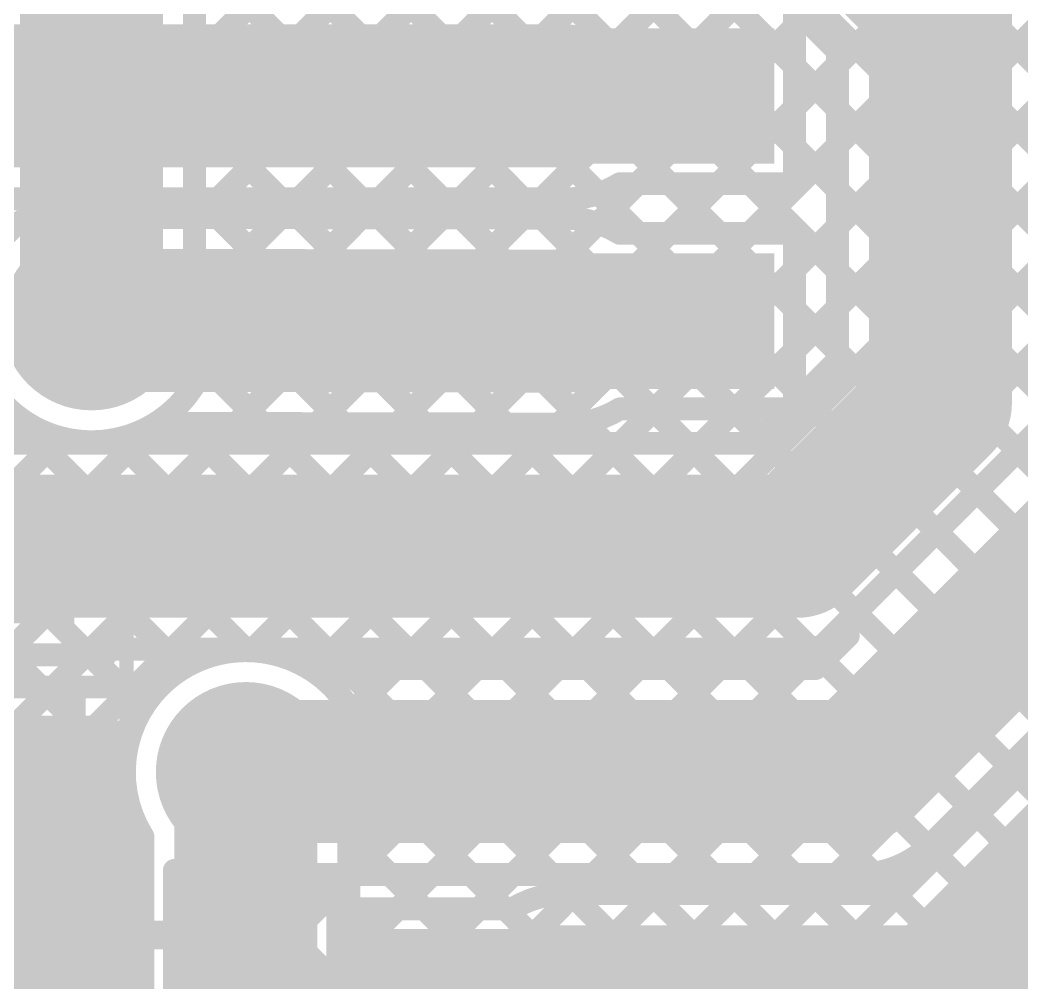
# Model space of a CAD drawing. Header units: millimetres. Extents: x 3.9 to 7.44, y 1.03 to 3.16.
# Drawn here: x 6.807 to 7.1575, y 1.5393 to 1.876 of the extents above; entities that cross this region are included whole.
import ezdxf

# ---------------------------------------------------------------- set-up
doc = ezdxf.new("R2010")
doc.units = ezdxf.units.MM
doc.header["$MEASUREMENT"] = 0
for name, color, linetype in [('BottomLayer', 5, 'Continuous'), ('MultiLayer', 9, 'Continuous'), ('TopLayer', 1, 'Continuous'), ('TopOverlay', 2, 'Continuous'), ('TopPaste', 8, 'Continuous'), ('TopSolder', 216, 'Continuous'), ('ViaHoleLayer', 16, 'Continuous')]:
    doc.layers.add(name, color=color, linetype=linetype)

# ---------------------------------------------------------------- blocks, each defined once
blk = doc.blocks.new('RES_0805_50')
at = {"layer": 'TopLayer'}
for points in [[(-0.06, -0.025), (-0.02, -0.025), (-0.06, 0.025), (-0.02, 0.025)], [(0.02, -0.025), (0.06, -0.025), (0.02, 0.025), (0.06, 0.025)]]:
    blk.add_solid(points, dxfattribs=at)
at = {"layer": 'TopOverlay', "const_width": 0.005}
for points in [[(0.064, 0.029), (-0.064, 0.029)], [(-0.064, 0.029), (-0.064, -0.029)], [(0.064, 0.029), (0.064, -0.029)], [(0.064, -0.029), (-0.064, -0.029)]]:
    blk.add_lwpolyline(points, dxfattribs=at)
at = {"layer": 'TopOverlay', "const_width": 0.0025}
for points in [[(-0.06525, 0.029, 1), (-0.06275, 0.029, 1)], [(-0.06525, 0.029, 1), (-0.06275, 0.029, 1)], [(0.06275, 0.029, 1), (0.06525, 0.029, 1)], [(0.06275, 0.029, 1), (0.06525, 0.029, 1)], [(-0.06525, -0.029, 1), (-0.06275, -0.029, 1)], [(-0.06525, -0.029, 1), (-0.06275, -0.029, 1)], [(0.06275, -0.029, 1), (0.06525, -0.029, 1)], [(0.06275, -0.029, 1), (0.06525, -0.029, 1)]]:
    blk.add_lwpolyline(points, format="xyb", close=True, dxfattribs=at)
at = {"layer": 'TopPaste'}
for points in [[(-0.06, -0.025), (-0.02, -0.025), (-0.06, 0.025), (-0.02, 0.025)], [(0.02, -0.025), (0.06, -0.025), (0.02, 0.025), (0.06, 0.025)]]:
    blk.add_solid(points, dxfattribs=at)
at = {"layer": 'TopSolder'}
for points in [[(-0.064, -0.029), (-0.016, -0.029), (-0.064, 0.029), (-0.016, 0.029)], [(0.016, -0.029), (0.064, -0.029), (0.016, 0.029), (0.064, 0.029)]]:
    blk.add_solid(points, dxfattribs=at)
blk = doc.blocks.new('SQ2308CES_T1_BE3_55')
at = {"layer": 'TopLayer'}
for points in [[(0.0264, 0.06323), (0.04841, 0.06323), (0.0264, 0.09173), (0.04841, 0.09173)], [(-0.011, -0.01425), (0.011, -0.01425), (-0.011, 0.01425), (0.011, 0.01425)], [(0.0638, -0.01425), (0.08581, -0.01425), (0.0638, 0.01425), (0.08581, 0.01425)]]:
    blk.add_solid(points, dxfattribs=at)
at = {"layer": 'TopOverlay', "const_width": 0.005}
for points in [[(-0.019, 0.065), (0.023, 0.065)], [(-0.019, 0.01552), (-0.019, 0.065)], [(0.052, 0.065), (0.094, 0.065)], [(0.094, 0.01552), (0.094, 0.065)]]:
    blk.add_lwpolyline(points, dxfattribs=at)
at = {"layer": 'TopOverlay'}
for points, const_width in [([(-0.02025, 0.065, 1), (-0.01775, 0.065, 1)], 0.0025), ([(-0.02025, 0.065, 1), (-0.01775, 0.065, 1)], 0.0025), ([(0.02175, 0.065, 1), (0.02425, 0.065, 1)], 0.0025), ([(0.05075, 0.065, 1), (0.05325, 0.065, 1)], 0.0025), ([(0.09275, 0.065, 1), (0.09525, 0.065, 1)], 0.0025), ([(0.09275, 0.065, 1), (0.09525, 0.065, 1)], 0.0025), ([(-0.02025, 0.01552, 1), (-0.01775, 0.01552, 1)], 0.0025), ([(0.09275, 0.01552, 1), (0.09525, 0.01552, 1)], 0.0025), ([(-0.01576, -0.011, 1), (-0.02024, -0.011, 1)], 0.005), ([(-0.02149, -0.011, 1), (-0.01899, -0.011, 1)], 0.0025), ([(-0.01701, -0.011, 1), (-0.01451, -0.011, 1)], 0.0025)]:
    blk.add_lwpolyline(points, format="xyb", close=True, dxfattribs=dict(at, const_width=const_width))
at = {"layer": 'TopPaste'}
for points in [[(0.0264, 0.06323), (0.04841, 0.06323), (0.0264, 0.09173), (0.04841, 0.09173)], [(-0.011, -0.01425), (0.011, -0.01425), (-0.011, 0.01425), (0.011, 0.01425)], [(0.0638, -0.01425), (0.08581, -0.01425), (0.0638, 0.01425), (0.08581, 0.01425)]]:
    blk.add_solid(points, dxfattribs=at)
at = {"layer": 'TopSolder'}
for points in [[(0.0224, 0.05923), (0.05241, 0.05923), (0.0224, 0.09573), (0.05241, 0.09573)], [(-0.015, -0.01825), (0.015, -0.01825), (-0.015, 0.01825), (0.015, 0.01825)], [(0.0598, -0.01825), (0.08981, -0.01825), (0.0598, 0.01825), (0.08981, 0.01825)]]:
    blk.add_solid(points, dxfattribs=at)
blk = doc.blocks.new('0220164_162121_61')
at = {"layer": 'TopLayer'}
for points in [[(-0.29528, 0.04823), (-0.25591, 0.04823), (-0.29528, 0.18602), (-0.25591, 0.18602)], [(-0.21654, 0.04823), (-0.17717, 0.04823), (-0.21654, 0.18602), (-0.17717, 0.18602)], [(-0.1378, 0.04823), (-0.09843, 0.04823), (-0.1378, 0.18602), (-0.09843, 0.18602)], [(-0.05906, 0.04823), (-0.01969, 0.04823), (-0.05906, 0.18602), (-0.01969, 0.18602)], [(0.01969, 0.04823), (0.05906, 0.04823), (0.01969, 0.18602), (0.05906, 0.18602)]]:
    blk.add_solid(points, dxfattribs=at)
at = {"layer": 'TopPaste'}
for points in [[(-0.29528, 0.04823), (-0.25591, 0.04823), (-0.29528, 0.18602), (-0.25591, 0.18602)], [(-0.21654, 0.04823), (-0.17717, 0.04823), (-0.21654, 0.18602), (-0.17717, 0.18602)], [(-0.1378, 0.04823), (-0.09843, 0.04823), (-0.1378, 0.18602), (-0.09843, 0.18602)], [(-0.05906, 0.04823), (-0.01969, 0.04823), (-0.05906, 0.18602), (-0.01969, 0.18602)], [(0.01969, 0.04823), (0.05906, 0.04823), (0.01969, 0.18602), (0.05906, 0.18602)]]:
    blk.add_solid(points, dxfattribs=at)
at = {"layer": 'TopSolder'}
for points in [[(-0.29928, 0.04423), (-0.25191, 0.04423), (-0.29928, 0.19002), (-0.25191, 0.19002)], [(-0.22054, 0.04423), (-0.17317, 0.04423), (-0.22054, 0.19002), (-0.17317, 0.19002)], [(-0.1418, 0.04423), (-0.09443, 0.04423), (-0.1418, 0.19002), (-0.09443, 0.19002)], [(-0.06306, 0.04423), (-0.01569, 0.04423), (-0.06306, 0.19002), (-0.01569, 0.19002)], [(0.01569, 0.04423), (0.06305, 0.04423), (0.01569, 0.19002), (0.06305, 0.19002)]]:
    blk.add_solid(points, dxfattribs=at)

msp = doc.modelspace()

# ---------------------------------------------------------------- linework, layer by layer
at = {"layer": 'BottomLayer'}
for points, const_width in [([(6.33987, 2.62624), (7.264, 1.70211)], 0.008), ([(6.58401, 2.43867), (7.264, 1.75868)], 0.008), ([(6.56223, 2.43217), (7.264, 1.7304)], 0.008), ([(6.868, 1.86168), (7.264, 2.25768)], 0.008), ([(6.868, 1.8334), (7.264, 2.2294)], 0.008), ([(6.30874, 2.20483), (6.86413, 1.64944)], 0.008), ([(6.868, 1.80511), (7.264, 2.20111)], 0.008), ([(6.2946, 2.19069), (6.84988, 1.6354)], 0.008), ([(6.28045, 2.17654), (6.84351, 1.61349)], 0.008), ([(6.87307, 1.7819), (7.264, 2.17283)], 0.008), ([(6.26631, 2.1624), (6.85, 1.57871)], 0.008), ([(6.25217, 2.14826), (6.85, 1.55043)], 0.008), ([(6.8682, 1.74875), (7.264, 2.14454)], 0.008), ([(6.23803, 2.13412), (6.85, 1.52214)], 0.008), ([(6.22389, 2.11997), (6.85, 1.49386)], 0.008), ([(6.28974, 1.142), (7.264, 2.11626)], 0.008), ([(6.832, 1.771), (6.832, 2.07755)], 0.05), ([(6.31802, 1.142), (7.264, 2.08798)], 0.008), ([(6.868, 1.79358), (6.868, 2.07755)], 0.008), ([(6.868, 2.06983), (7.264, 1.67383)], 0.008), ([(6.34631, 1.142), (7.264, 2.05969)], 0.008), ([(6.868, 2.04155), (7.264, 1.64555)], 0.008), ([(6.88804, 1.65545), (7.264, 2.03141)], 0.008), ([(6.868, 2.01326), (7.264, 1.61726)], 0.008), ([(6.90937, 1.64849), (7.264, 2.00312)], 0.008), ([(6.868, 1.98498), (7.264, 1.58898)], 0.008), ([(6.92302, 1.63386), (7.264, 1.97484)], 0.008), ([(6.868, 1.95669), (7.264, 1.56069)], 0.008), ([(6.92845, 1.611), (7.264, 1.94655)], 0.008), ([(6.868, 1.92841), (7.264, 1.53241)], 0.008), ([(6.922, 1.57627), (7.264, 1.91827)], 0.008), ([(6.868, 1.90012), (7.264, 1.50412)], 0.008), ([(6.922, 1.54799), (7.264, 1.88999)], 0.008), ([(6.868, 1.87184), (7.264, 1.47584)], 0.008), ([(6.922, 1.5197), (7.264, 1.8617)], 0.008), ([(6.868, 1.84356), (7.264, 1.44756)], 0.008), ([(6.922, 1.49142), (7.264, 1.83342)], 0.008), ([(6.868, 1.81527), (7.264, 1.41927)], 0.008), ([(6.72756, 1.81429), (6.88636, 1.65549)], 0.008), ([(6.922, 1.46313), (7.264, 1.80513)], 0.008), ([(6.87307, 1.78192), (7.264, 1.39099)], 0.008), ([(6.922, 1.43485), (7.264, 1.77685)], 0.008), ([(6.87146, 1.75524), (7.264, 1.3627)], 0.008), ([(6.92839, 1.41296), (7.264, 1.74856)], 0.008), ([(6.85967, 1.73875), (7.264, 1.33442)], 0.008), ([(6.26146, 1.142), (6.85425, 1.7348)], 0.008), ([(6.23317, 1.142), (6.8211, 1.72993)], 0.008), ([(6.84072, 1.72941), (7.264, 1.30613)], 0.008), ([(6.68572, 1.142), (7.264, 1.72028)], 0.008), ([(6.714, 1.142), (7.264, 1.692)], 0.008), ([(6.74229, 1.142), (7.264, 1.66371)], 0.008), ([(6.886, 1.41), (6.886, 1.613)], 0.05), ([(6.92849, 1.61336), (7.264, 1.27785)], 0.008), ([(6.37459, 1.142), (6.84355, 1.61096)], 0.008), ([(6.92244, 1.59113), (7.264, 1.24957)], 0.008), ([(6.40288, 1.142), (6.85, 1.58912)], 0.008), ([(6.85, 1.43258), (6.85, 1.59042)], 0.008), ([(6.922, 1.43258), (6.922, 1.59042)], 0.008), ([(6.922, 1.56328), (7.264, 1.22128)], 0.008), ([(6.43116, 1.142), (6.85, 1.56084)], 0.008)]:
    msp.add_lwpolyline(points, dxfattribs=dict(at, const_width=const_width))
for points, const_width in [([(6.866, 1.87184, 1), (6.87, 1.87184, 1)], 0.004), ([(6.866, 1.86168, 1), (6.87, 1.86168, 1)], 0.004), ([(6.866, 1.84356, 1), (6.87, 1.84356, 1)], 0.004), ([(6.866, 1.8334, 1), (6.87, 1.8334, 1)], 0.004), ([(6.866, 1.81527, 1), (6.87, 1.81527, 1)], 0.004), ([(6.866, 1.80511, 1), (6.87, 1.80511, 1)], 0.004), ([(6.81625, 1.771, 1), (6.84775, 1.771, 1)], 0.0315), ([(6.8195, 1.771, 1), (6.8445, 1.771, 1)], 0.025), ([(6.866, 1.79358, 1), (6.87, 1.79358, 1)], 0.004), ([(6.866, 1.79358, 1), (6.87, 1.79358, 1)], 0.004), ([(6.87107, 1.78192, 1), (6.87507, 1.78192, 1)], 0.004), ([(6.87107, 1.7819, 1), (6.87507, 1.7819, 1)], 0.004), ([(6.8725, 1.771, 1), (6.8765, 1.771, 1)], 0.004), ([(6.8725, 1.771, 1), (6.8765, 1.771, 1)], 0.004), ([(6.86946, 1.75524, 1), (6.87346, 1.75524, 1)], 0.004), ([(6.8662, 1.74875, 1), (6.8702, 1.74875, 1)], 0.004), ([(6.85767, 1.73875, 1), (6.86167, 1.73875, 1)], 0.004), ([(6.85225, 1.7348, 1), (6.85625, 1.7348, 1)], 0.004), ([(6.8191, 1.72993, 1), (6.8231, 1.72993, 1)], 0.004), ([(6.83872, 1.72941, 1), (6.84272, 1.72941, 1)], 0.004), ([(6.88436, 1.65549, 1), (6.88836, 1.65549, 1)], 0.004), ([(6.88604, 1.65545, 1), (6.89004, 1.65545, 1)], 0.004), ([(6.86213, 1.64944, 1), (6.86613, 1.64944, 1)], 0.004), ([(6.90737, 1.64849, 1), (6.91137, 1.64849, 1)], 0.004), ([(6.87025, 1.613, 1), (6.90175, 1.613, 1)], 0.0315), ([(6.84788, 1.6354, 1), (6.85188, 1.6354, 1)], 0.004), ([(6.8735, 1.613, 1), (6.8985, 1.613, 1)], 0.025), ([(6.92102, 1.63386, 1), (6.92502, 1.63386, 1)], 0.004), ([(6.84151, 1.61349, 1), (6.84551, 1.61349, 1)], 0.004), ([(6.92649, 1.61336, 1), (6.93049, 1.61336, 1)], 0.004), ([(6.9265, 1.613, 1), (6.9305, 1.613, 1)], 0.004), ([(6.9265, 1.613, 1), (6.9305, 1.613, 1)], 0.004), ([(6.84155, 1.61096, 1), (6.84555, 1.61096, 1)], 0.004), ([(6.92645, 1.611, 1), (6.93045, 1.611, 1)], 0.004), ([(6.92044, 1.59113, 1), (6.92444, 1.59113, 1)], 0.004), ([(6.848, 1.59042, 1), (6.852, 1.59042, 1)], 0.004), ([(6.848, 1.59042, 1), (6.852, 1.59042, 1)], 0.004), ([(6.848, 1.58912, 1), (6.852, 1.58912, 1)], 0.004), ([(6.92, 1.59042, 1), (6.924, 1.59042, 1)], 0.004), ([(6.92, 1.59042, 1), (6.924, 1.59042, 1)], 0.004), ([(6.848, 1.57871, 1), (6.852, 1.57871, 1)], 0.004), ([(6.92, 1.57627, 1), (6.924, 1.57627, 1)], 0.004), ([(6.92, 1.56328, 1), (6.924, 1.56328, 1)], 0.004), ([(6.848, 1.56084, 1), (6.852, 1.56084, 1)], 0.004), ([(6.848, 1.55043, 1), (6.852, 1.55043, 1)], 0.004), ([(6.92, 1.54799, 1), (6.924, 1.54799, 1)], 0.004)]:
    msp.add_lwpolyline(points, format="xyb", close=True, dxfattribs=dict(at, const_width=const_width))
at = {"layer": 'BottomLayer', "const_width": 0.008}
for points in [[(6.8745, 1.771, -1.328216), (6.796, 1.79358)], [(6.868, 1.79358, -0.140973), (6.8745, 1.771)], [(6.85, 1.59042, -1.328229), (6.9285, 1.613)], [(6.9285, 1.613, -0.140978), (6.922, 1.59042)]]:
    msp.add_lwpolyline(points, format="xyb", dxfattribs=at)
at = {"layer": 'MultiLayer', "const_width": 0.0315}
for points in [[(6.81625, 1.771, 1), (6.84775, 1.771, 1)], [(6.87025, 1.613, 1), (6.90175, 1.613, 1)]]:
    msp.add_lwpolyline(points, format="xyb", close=True, dxfattribs=at)
at = {"layer": 'TopLayer'}
for points, const_width in [([(7.08082, 1.92818), (7.129, 1.88)], 0.05), ([(7.129, 1.742), (7.129, 1.88)], 0.05), ([(7.06591, 1.89218), (7.093, 1.86509)], 0.008), ([(7.0779, 1.81876), (7.0779, 1.88013)], 0.008), ([(7.0779, 1.87359), (7.0812, 1.87689)], 0.008), ([(6.75144, 1.84944), (6.998, 1.84944)], 0.05), ([(7.093, 1.75691), (7.093, 1.86509)], 0.008), ([(7.0779, 1.84531), (7.093, 1.86041)], 0.008), ([(7.0779, 1.85993), (7.093, 1.84483)], 0.008), ([(7.06226, 1.80139), (7.093, 1.83212)], 0.008), ([(7.0779, 1.83165), (7.093, 1.81655)], 0.008), ([(7.00922, 1.80491), (7.02306, 1.81876)], 0.008), ([(7.01683, 1.81876), (7.0779, 1.81876)], 0.008), ([(7.03398, 1.80139), (7.05135, 1.81876)], 0.008), ([(7.03422, 1.81876), (7.05159, 1.80139)], 0.008), ([(7.06251, 1.81876), (7.093, 1.78826)], 0.008), ([(7.0094, 1.81529), (7.02331, 1.80139)], 0.008), ([(6.72756, 1.81429), (6.81385, 1.728)], 0.008), ([(6.77402, 1.81344), (6.82985, 1.81344)], 0.008), ([(6.81326, 1.81344), (6.81624, 1.81046)], 0.008), ([(6.81713, 1.81081), (6.81976, 1.81344)], 0.008), ([(6.83415, 1.81344), (6.998, 1.81344)], 0.008), ([(6.8458, 1.81119), (6.84804, 1.81344)], 0.008), ([(6.86982, 1.80693), (6.87633, 1.81344)], 0.008), ([(6.86983, 1.81344), (6.87635, 1.80692)], 0.008), ([(6.89805, 1.80688), (6.90461, 1.81344)], 0.008), ([(6.89811, 1.81344), (6.90469, 1.80687)], 0.008), ([(6.92629, 1.80683), (6.9329, 1.81344)], 0.008), ([(6.9264, 1.81344), (6.93302, 1.80682)], 0.008), ([(6.95452, 1.80678), (6.96118, 1.81344)], 0.008), ([(6.95468, 1.81344), (6.96136, 1.80677)], 0.008), ([(6.98275, 1.80673), (6.98946, 1.81344)], 0.008), ([(6.98297, 1.81344), (6.98969, 1.80672)], 0.008), ([(6.85465, 1.80696), (6.99806, 1.8067)], 0.008), ([(7.01683, 1.80139), (7.0779, 1.80139)], 0.008), ([(7.0779, 1.78874), (7.093, 1.80384)], 0.008), ([(7.0779, 1.74181), (7.0779, 1.80139)], 0.008), ([(6.832, 1.771), (6.998, 1.7707)], 0.05), ([(7.0779, 1.76045), (7.093, 1.77555)], 0.008), ([(7.0779, 1.77508), (7.093, 1.75998)], 0.008), ([(7.07896, 1.69196), (7.129, 1.742)], 0.05), ([(7.0779, 1.74181), (7.093, 1.75691)], 0.008), ([(7.0779, 1.7468), (7.08039, 1.7443)], 0.008), ([(7.01683, 1.74002), (7.0761, 1.74002)], 0.008), ([(7.01712, 1.72796), (7.02918, 1.74002)], 0.008), ([(7.02811, 1.74002), (7.04016, 1.72796)], 0.008), ([(7.04541, 1.72796), (7.05746, 1.74002)], 0.008), ([(7.05639, 1.74002), (7.06625, 1.73016)], 0.008), ([(7.06405, 1.72796), (7.0761, 1.74002)], 0.008), ([(6.84742, 1.72796), (6.85425, 1.7348)], 0.008), ([(6.85452, 1.73496), (6.99794, 1.7347)], 0.008), ([(6.86348, 1.73494), (6.87046, 1.72796)], 0.008), ([(6.8757, 1.72796), (6.88265, 1.73491)], 0.008), ([(6.89181, 1.73489), (6.89874, 1.72796)], 0.008), ([(6.90398, 1.72796), (6.91088, 1.73486)], 0.008), ([(6.92015, 1.73484), (6.92703, 1.72796)], 0.008), ([(6.93227, 1.72796), (6.93912, 1.73481)], 0.008), ([(6.94848, 1.73479), (6.95531, 1.72796)], 0.008), ([(6.96055, 1.72796), (6.96735, 1.73476)], 0.008), ([(6.97682, 1.73474), (6.9836, 1.72796)], 0.008), ([(6.98884, 1.72796), (6.99558, 1.73471)], 0.008), ([(7.00454, 1.7353), (7.01188, 1.72796)], 0.008), ([(6.7876, 1.728), (6.837, 1.728)], 0.008), ([(6.837, 1.72796), (6.998, 1.72796)], 0.008), ([(6.998, 1.72796), (7.06405, 1.72796)], 0.008), ([(7.10022, 1.61322), (7.186, 1.699)], 0.05), ([(6.7876, 1.692), (6.78838, 1.69122)], 0.05), ([(6.805, 1.69196), (6.998, 1.69196)], 0.05), ([(6.998, 1.69196), (7.07896, 1.69196)], 0.05), ([(7.12748, 1.53448), (7.244, 1.651)], 0.05), ([(7.12572, 1.58781), (7.208, 1.67009)], 0.008), ([(7.11257, 1.57048), (7.208, 1.66591)], 0.008), ([(7.08531, 1.64922), (7.09675, 1.66067)], 0.008), ([(6.739, 1.654), (6.837, 1.654)], 0.008), ([(6.803, 1.654), (6.81423, 1.64277)], 0.008), ([(6.8188, 1.64277), (6.83002, 1.654)], 0.008), ([(6.83128, 1.654), (6.84251, 1.64277)], 0.008), ([(6.837, 1.65596), (6.998, 1.65596)], 0.008), ([(6.84708, 1.64277), (6.86027, 1.65596)], 0.008), ([(6.85761, 1.65596), (6.86413, 1.64944)], 0.008), ([(6.9101, 1.64922), (6.91684, 1.65596)], 0.008), ([(6.91417, 1.65596), (6.92091, 1.64922)], 0.008), ([(6.93838, 1.64922), (6.94512, 1.65596)], 0.008), ([(6.94246, 1.65596), (6.9492, 1.64922)], 0.008), ([(6.96667, 1.64922), (6.97341, 1.65596)], 0.008), ([(6.97074, 1.65596), (6.97748, 1.64922)], 0.008), ([(6.99495, 1.64922), (7.00169, 1.65596)], 0.008), ([(6.998, 1.65596), (7.07896, 1.65596)], 0.008), ([(6.99903, 1.65596), (7.00577, 1.64922)], 0.008), ([(7.02323, 1.64922), (7.02997, 1.65596)], 0.008), ([(7.02731, 1.65596), (7.03405, 1.64922)], 0.008), ([(7.05152, 1.64922), (7.05826, 1.65596)], 0.008), ([(7.0556, 1.65596), (7.06234, 1.64922)], 0.008), ([(7.0798, 1.64922), (7.08759, 1.65701)], 0.008), ([(7.08358, 1.65626), (7.08796, 1.65188)], 0.008), ([(6.90823, 1.64922), (6.998, 1.64922)], 0.008), ([(6.998, 1.64922), (7.08531, 1.64922)], 0.008), ([(6.8, 1.64277), (6.85, 1.64277)], 0.008), ([(6.85, 1.642), (6.85494, 1.642)], 0.008), ([(6.825, 1.61452), (6.825, 1.63877)], 0.01), ([(6.886, 1.613), (6.88622, 1.61322)], 0.05), ([(6.88622, 1.61322), (6.998, 1.61322)], 0.05), ([(6.998, 1.61322), (7.10022, 1.61322)], 0.05), ([(6.825, 1.558), (6.825, 1.61452)], 0.02), ([(6.79773, 1.452), (6.92295, 1.57722)], 0.008), ([(6.861, 1.517), (6.861, 1.57864)], 0.008), ([(6.9084, 1.57688), (6.92012, 1.56517)], 0.008), ([(6.90893, 1.57722), (6.998, 1.57722)], 0.008), ([(6.93635, 1.57722), (6.9484, 1.56517)], 0.008), ([(6.93918, 1.56517), (6.95123, 1.57722)], 0.008), ([(6.96463, 1.57722), (6.97668, 1.56517)], 0.008), ([(6.96746, 1.56517), (6.97952, 1.57722)], 0.008), ([(6.99291, 1.57722), (6.99965, 1.57048)], 0.008), ([(6.998, 1.57722), (7.10022, 1.57722)], 0.008), ([(7.00106, 1.57048), (7.0078, 1.57722)], 0.008), ([(7.0212, 1.57722), (7.02794, 1.57048)], 0.008), ([(7.02935, 1.57048), (7.03609, 1.57722)], 0.008), ([(7.04948, 1.57722), (7.05622, 1.57048)], 0.008), ([(7.05763, 1.57048), (7.06437, 1.57722)], 0.008), ([(7.07777, 1.57722), (7.08451, 1.57048)], 0.008), ([(7.08592, 1.57048), (7.09266, 1.57722)], 0.008), ([(7.10564, 1.57763), (7.11268, 1.57059)], 0.008), ([(6.861, 1.57184), (6.86514, 1.57598)], 0.008), ([(6.861, 1.54355), (6.888, 1.57055)], 0.008), ([(6.88649, 1.57051), (6.9181, 1.53889)], 0.008), ([(6.998, 1.57048), (7.11257, 1.57048)], 0.008), ([(6.861, 1.56771), (6.9181, 1.51061)], 0.008), ([(6.825, 1.558), (6.827, 1.556)], 0.02), ([(6.9181, 1.56517), (6.97917, 1.56517)], 0.008), ([(6.9181, 1.5038), (6.9181, 1.56517)], 0.008), ([(6.797, 1.556), (6.827, 1.556)], 0.01), ([(6.827, 1.556), (6.857, 1.556)], 0.01), ([(6.827, 1.521), (6.827, 1.556)], 0.01), ([(6.998, 1.53448), (7.12748, 1.53448)], 0.05), ([(6.82601, 1.452), (6.9181, 1.54409)], 0.008), ([(6.861, 1.53943), (6.9181, 1.48233)], 0.008)]:
    msp.add_lwpolyline(points, dxfattribs=dict(at, const_width=const_width))
for points, const_width in [([(7.1165, 1.88, 1), (7.1415, 1.88, 1)], 0.025), ([(7.1165, 1.88, 1), (7.1415, 1.88, 1)], 0.025), ([(7.0792, 1.87689, 1), (7.0832, 1.87689, 1)], 0.004), ([(7.0759, 1.87359, 1), (7.0799, 1.87359, 1)], 0.004), ([(6.9855, 1.84944, 1), (7.0105, 1.84944, 1)], 0.025), ([(7.091, 1.86509, 1), (7.095, 1.86509, 1)], 0.004), ([(7.091, 1.86509, 1), (7.095, 1.86509, 1)], 0.004), ([(7.0759, 1.85993, 1), (7.0799, 1.85993, 1)], 0.004), ([(7.091, 1.86041, 1), (7.095, 1.86041, 1)], 0.004), ([(7.0759, 1.84531, 1), (7.0799, 1.84531, 1)], 0.004), ([(7.091, 1.84483, 1), (7.095, 1.84483, 1)], 0.004), ([(7.0759, 1.83165, 1), (7.0799, 1.83165, 1)], 0.004), ([(7.091, 1.83212, 1), (7.095, 1.83212, 1)], 0.004), ([(7.01483, 1.81876, 1), (7.01883, 1.81876, 1)], 0.004), ([(7.01483, 1.81876, 1), (7.01883, 1.81876, 1)], 0.004), ([(7.02106, 1.81876, 1), (7.02506, 1.81876, 1)], 0.004), ([(7.03222, 1.81876, 1), (7.03622, 1.81876, 1)], 0.004), ([(7.04935, 1.81876, 1), (7.05335, 1.81876, 1)], 0.004), ([(7.06051, 1.81876, 1), (7.06451, 1.81876, 1)], 0.004), ([(7.0759, 1.81876, 1), (7.0799, 1.81876, 1)], 0.004), ([(7.0759, 1.81876, 1), (7.0799, 1.81876, 1)], 0.004), ([(7.0074, 1.81529, 1), (7.0114, 1.81529, 1)], 0.004), ([(7.091, 1.81655, 1), (7.095, 1.81655, 1)], 0.004), ([(6.81126, 1.81344, 1), (6.81526, 1.81344, 1)], 0.004), ([(6.81776, 1.81344, 1), (6.82176, 1.81344, 1)], 0.004), ([(6.82785, 1.81344, 1), (6.83185, 1.81344, 1)], 0.004), ([(6.82785, 1.81344, 1), (6.83185, 1.81344, 1)], 0.004), ([(6.83215, 1.81344, 1), (6.83615, 1.81344, 1)], 0.004), ([(6.83215, 1.81344, 1), (6.83615, 1.81344, 1)], 0.004), ([(6.84604, 1.81344, 1), (6.85004, 1.81344, 1)], 0.004), ([(6.86783, 1.81344, 1), (6.87183, 1.81344, 1)], 0.004), ([(6.87433, 1.81344, 1), (6.87833, 1.81344, 1)], 0.004), ([(6.89611, 1.81344, 1), (6.90012, 1.81344, 1)], 0.004), ([(6.90261, 1.81344, 1), (6.90661, 1.81344, 1)], 0.004), ([(6.9244, 1.81344, 1), (6.9284, 1.81344, 1)], 0.004), ([(6.9309, 1.81344, 1), (6.9349, 1.81344, 1)], 0.004), ([(6.95268, 1.81344, 1), (6.95668, 1.81344, 1)], 0.004), ([(6.95918, 1.81344, 1), (6.96318, 1.81344, 1)], 0.004), ([(6.98097, 1.81344, 1), (6.98497, 1.81344, 1)], 0.004), ([(6.98746, 1.81344, 1), (6.99146, 1.81344, 1)], 0.004), ([(6.996, 1.81344, 1), (7, 1.81344, 1)], 0.004), ([(6.996, 1.81344, 1), (7, 1.81344, 1)], 0.004), ([(6.81424, 1.81046, 1), (6.81824, 1.81046, 1)], 0.004), ([(6.81513, 1.81081, 1), (6.81913, 1.81081, 1)], 0.004), ([(6.8438, 1.81119, 1), (6.8478, 1.81119, 1)], 0.004), ([(6.85265, 1.80696, 1), (6.85665, 1.80696, 1)], 0.004), ([(6.85265, 1.80696, 1), (6.85665, 1.80696, 1)], 0.004), ([(6.86782, 1.80693, 1), (6.87182, 1.80693, 1)], 0.004), ([(6.87435, 1.80692, 1), (6.87835, 1.80692, 1)], 0.004), ([(6.89605, 1.80688, 1), (6.90005, 1.80688, 1)], 0.004), ([(6.90269, 1.80687, 1), (6.90669, 1.80687, 1)], 0.004), ([(6.92429, 1.80683, 1), (6.92829, 1.80683, 1)], 0.004), ([(6.93102, 1.80682, 1), (6.93502, 1.80682, 1)], 0.004), ([(6.95252, 1.80678, 1), (6.95652, 1.80678, 1)], 0.004), ([(6.95936, 1.80677, 1), (6.96336, 1.80677, 1)], 0.004), ([(6.98075, 1.80673, 1), (6.98475, 1.80673, 1)], 0.004), ([(6.98769, 1.80672, 1), (6.99169, 1.80672, 1)], 0.004), ([(6.99606, 1.8067, 1), (7.00006, 1.8067, 1)], 0.004), ([(6.99606, 1.8067, 1), (7.00006, 1.8067, 1)], 0.004), ([(7.00722, 1.80491, 1), (7.01122, 1.80491, 1)], 0.004), ([(7.01483, 1.80139, 1), (7.01883, 1.80139, 1)], 0.004), ([(7.01483, 1.80139, 1), (7.01883, 1.80139, 1)], 0.004), ([(7.02131, 1.80139, 1), (7.02531, 1.80139, 1)], 0.004), ([(7.03198, 1.80139, 1), (7.03598, 1.80139, 1)], 0.004), ([(7.04959, 1.80139, 1), (7.05359, 1.80139, 1)], 0.004), ([(7.06026, 1.80139, 1), (7.06426, 1.80139, 1)], 0.004), ([(7.0759, 1.80139, 1), (7.0799, 1.80139, 1)], 0.004), ([(7.0759, 1.80139, 1), (7.0799, 1.80139, 1)], 0.004), ([(7.091, 1.80384, 1), (7.095, 1.80384, 1)], 0.004), ([(6.81625, 1.771, 1), (6.84775, 1.771, 1)], 0.0315), ([(6.8195, 1.771, 1), (6.8445, 1.771, 1)], 0.025), ([(6.9855, 1.7707, 1), (7.0105, 1.7707, 1)], 0.025), ([(7.0759, 1.78874, 1), (7.0799, 1.78874, 1)], 0.004), ([(7.091, 1.78826, 1), (7.095, 1.78826, 1)], 0.004), ([(7.0759, 1.77508, 1), (7.0799, 1.77508, 1)], 0.004), ([(7.091, 1.77555, 1), (7.095, 1.77555, 1)], 0.004), ([(7.1165, 1.742, 1), (7.1415, 1.742, 1)], 0.025), ([(7.1165, 1.742, 1), (7.1415, 1.742, 1)], 0.025), ([(7.0759, 1.76045, 1), (7.0799, 1.76045, 1)], 0.004), ([(7.091, 1.75998, 1), (7.095, 1.75998, 1)], 0.004), ([(7.091, 1.75691, 1), (7.095, 1.75691, 1)], 0.004), ([(7.091, 1.75691, 1), (7.095, 1.75691, 1)], 0.004), ([(7.0759, 1.7468, 1), (7.0799, 1.7468, 1)], 0.004), ([(7.0759, 1.74181, 1), (7.0799, 1.74181, 1)], 0.004), ([(7.0759, 1.74181, 1), (7.0799, 1.74181, 1)], 0.004), ([(7.07839, 1.7443, 1), (7.08239, 1.7443, 1)], 0.004), ([(7.01483, 1.74002, 1), (7.01883, 1.74002, 1)], 0.004), ([(7.01483, 1.74002, 1), (7.01883, 1.74002, 1)], 0.004), ([(7.02611, 1.74002, 1), (7.03011, 1.74002, 1)], 0.004), ([(7.02718, 1.74002, 1), (7.03118, 1.74002, 1)], 0.004), ([(7.05439, 1.74002, 1), (7.05839, 1.74002, 1)], 0.004), ([(7.05546, 1.74002, 1), (7.05946, 1.74002, 1)], 0.004), ([(7.0741, 1.74002, 1), (7.0781, 1.74002, 1)], 0.004), ([(7.0741, 1.74002, 1), (7.0781, 1.74002, 1)], 0.004), ([(6.85225, 1.7348, 1), (6.85625, 1.7348, 1)], 0.004), ([(6.85252, 1.73496, 1), (6.85652, 1.73496, 1)], 0.004), ([(6.85252, 1.73496, 1), (6.85652, 1.73496, 1)], 0.004), ([(6.86148, 1.73494, 1), (6.86548, 1.73494, 1)], 0.004), ([(6.88065, 1.73491, 1), (6.88465, 1.73491, 1)], 0.004), ([(6.88981, 1.73489, 1), (6.89381, 1.73489, 1)], 0.004), ([(6.90888, 1.73486, 1), (6.91288, 1.73486, 1)], 0.004), ([(6.91815, 1.73484, 1), (6.92215, 1.73484, 1)], 0.004), ([(6.93712, 1.73481, 1), (6.94112, 1.73481, 1)], 0.004), ([(6.94648, 1.73479, 1), (6.95048, 1.73479, 1)], 0.004), ([(6.96535, 1.73476, 1), (6.96935, 1.73476, 1)], 0.004), ([(6.97482, 1.73474, 1), (6.97882, 1.73474, 1)], 0.004), ([(6.99358, 1.73471, 1), (6.99758, 1.73471, 1)], 0.004), ([(6.99594, 1.7347, 1), (6.99994, 1.7347, 1)], 0.004), ([(6.99594, 1.7347, 1), (6.99994, 1.7347, 1)], 0.004), ([(7.00254, 1.7353, 1), (7.00654, 1.7353, 1)], 0.004), ([(6.81185, 1.728, 1), (6.81585, 1.728, 1)], 0.004), ([(6.835, 1.728, 1), (6.839, 1.728, 1)], 0.004), ([(6.835, 1.72796, 1), (6.839, 1.72796, 1)], 0.004), ([(6.84542, 1.72796, 1), (6.84942, 1.72796, 1)], 0.004), ([(6.86846, 1.72796, 1), (6.87246, 1.72796, 1)], 0.004), ([(6.8737, 1.72796, 1), (6.8777, 1.72796, 1)], 0.004), ([(6.89674, 1.72796, 1), (6.90074, 1.72796, 1)], 0.004), ([(6.90198, 1.72796, 1), (6.90598, 1.72796, 1)], 0.004), ([(6.92503, 1.72796, 1), (6.92903, 1.72796, 1)], 0.004), ([(6.93027, 1.72796, 1), (6.93427, 1.72796, 1)], 0.004), ([(6.95331, 1.72796, 1), (6.95731, 1.72796, 1)], 0.004), ([(6.95855, 1.72796, 1), (6.96255, 1.72796, 1)], 0.004), ([(6.9816, 1.72796, 1), (6.9856, 1.72796, 1)], 0.004), ([(6.98684, 1.72796, 1), (6.99084, 1.72796, 1)], 0.004), ([(6.996, 1.72796, 1), (7, 1.72796, 1)], 0.004), ([(6.996, 1.72796, 1), (7, 1.72796, 1)], 0.004), ([(7.00988, 1.72796, 1), (7.01388, 1.72796, 1)], 0.004), ([(7.01512, 1.72796, 1), (7.01912, 1.72796, 1)], 0.004), ([(7.03816, 1.72796, 1), (7.04216, 1.72796, 1)], 0.004), ([(7.04341, 1.72796, 1), (7.04741, 1.72796, 1)], 0.004), ([(7.06205, 1.72796, 1), (7.06605, 1.72796, 1)], 0.004), ([(7.06205, 1.72796, 1), (7.06605, 1.72796, 1)], 0.004), ([(7.06425, 1.73016, 1), (7.06825, 1.73016, 1)], 0.004), ([(6.7751, 1.692, 1), (6.8001, 1.692, 1)], 0.025), ([(6.77588, 1.69122, 1), (6.80088, 1.69122, 1)], 0.025), ([(6.7925, 1.69196, 1), (6.8175, 1.69196, 1)], 0.025), ([(6.9855, 1.69196, 1), (7.0105, 1.69196, 1)], 0.025), ([(6.9855, 1.69196, 1), (7.0105, 1.69196, 1)], 0.025), ([(7.06646, 1.69196, 1), (7.09146, 1.69196, 1)], 0.025), ([(7.06646, 1.69196, 1), (7.09146, 1.69196, 1)], 0.025), ([(7.09475, 1.66067, 1), (7.09875, 1.66067, 1)], 0.004), ([(7.09475, 1.66067, 1), (7.09875, 1.66067, 1)], 0.004), ([(7.09475, 1.66067, 1), (7.09875, 1.66067, 1)], 0.004), ([(6.82802, 1.654, 1), (6.83202, 1.654, 1)], 0.004), ([(6.82928, 1.654, 1), (6.83328, 1.654, 1)], 0.004), ([(6.835, 1.65596, 1), (6.839, 1.65596, 1)], 0.004), ([(6.835, 1.654, 1), (6.839, 1.654, 1)], 0.004), ([(6.85561, 1.65596, 1), (6.85961, 1.65596, 1)], 0.004), ([(6.85827, 1.65596, 1), (6.86227, 1.65596, 1)], 0.004), ([(6.91217, 1.65596, 1), (6.91617, 1.65596, 1)], 0.004), ([(6.91484, 1.65596, 1), (6.91884, 1.65596, 1)], 0.004), ([(6.94046, 1.65596, 1), (6.94446, 1.65596, 1)], 0.004), ([(6.94312, 1.65596, 1), (6.94712, 1.65596, 1)], 0.004), ([(6.96874, 1.65596, 1), (6.97274, 1.65596, 1)], 0.004), ([(6.97141, 1.65596, 1), (6.97541, 1.65596, 1)], 0.004), ([(6.996, 1.65596, 1), (7, 1.65596, 1)], 0.004), ([(6.996, 1.65596, 1), (7, 1.65596, 1)], 0.004), ([(6.99703, 1.65596, 1), (7.00103, 1.65596, 1)], 0.004), ([(6.99969, 1.65596, 1), (7.00369, 1.65596, 1)], 0.004), ([(7.02531, 1.65596, 1), (7.02931, 1.65596, 1)], 0.004), ([(7.02797, 1.65596, 1), (7.03197, 1.65596, 1)], 0.004), ([(7.0536, 1.65596, 1), (7.0576, 1.65596, 1)], 0.004), ([(7.05626, 1.65596, 1), (7.06026, 1.65596, 1)], 0.004), ([(7.07696, 1.65596, 1), (7.08096, 1.65596, 1)], 0.004), ([(7.07696, 1.65596, 1), (7.08096, 1.65596, 1)], 0.004), ([(7.07696, 1.65596, 1), (7.08096, 1.65596, 1)], 0.004), ([(7.08158, 1.65626, 1), (7.08558, 1.65626, 1)], 0.004), ([(7.08559, 1.65701, 1), (7.08959, 1.65701, 1)], 0.004), ([(7.08596, 1.65188, 1), (7.08996, 1.65188, 1)], 0.004), ([(6.86213, 1.64944, 1), (6.86613, 1.64944, 1)], 0.004), ([(6.90623, 1.64922, 1), (6.91023, 1.64922, 1)], 0.004), ([(6.90623, 1.64922, 1), (6.91023, 1.64922, 1)], 0.004), ([(6.9081, 1.64922, 1), (6.9121, 1.64922, 1)], 0.004), ([(6.91891, 1.64922, 1), (6.92291, 1.64922, 1)], 0.004), ([(6.93638, 1.64922, 1), (6.94038, 1.64922, 1)], 0.004), ([(6.9472, 1.64922, 1), (6.9512, 1.64922, 1)], 0.004), ([(6.96467, 1.64922, 1), (6.96867, 1.64922, 1)], 0.004), ([(6.97548, 1.64922, 1), (6.97948, 1.64922, 1)], 0.004), ([(6.99295, 1.64922, 1), (6.99695, 1.64922, 1)], 0.004), ([(6.996, 1.64922, 1), (7, 1.64922, 1)], 0.004), ([(6.996, 1.64922, 1), (7, 1.64922, 1)], 0.004), ([(7.00377, 1.64922, 1), (7.00777, 1.64922, 1)], 0.004), ([(7.02123, 1.64922, 1), (7.02523, 1.64922, 1)], 0.004), ([(7.03205, 1.64922, 1), (7.03605, 1.64922, 1)], 0.004), ([(7.04952, 1.64922, 1), (7.05352, 1.64922, 1)], 0.004), ([(7.06034, 1.64922, 1), (7.06434, 1.64922, 1)], 0.004), ([(7.0778, 1.64922, 1), (7.0818, 1.64922, 1)], 0.004), ([(7.08331, 1.64922, 1), (7.08731, 1.64922, 1)], 0.004), ([(7.08331, 1.64922, 1), (7.08731, 1.64922, 1)], 0.004), ([(6.81223, 1.64277, 1), (6.81623, 1.64277, 1)], 0.004), ([(6.8168, 1.64277, 1), (6.8208, 1.64277, 1)], 0.004), ([(6.84051, 1.64277, 1), (6.84451, 1.64277, 1)], 0.004), ([(6.84508, 1.64277, 1), (6.84908, 1.64277, 1)], 0.004), ([(6.848, 1.64277, 1), (6.852, 1.64277, 1)], 0.004), ([(6.848, 1.642, 1), (6.852, 1.642, 1)], 0.004), ([(6.85294, 1.642, 1), (6.85694, 1.642, 1)], 0.004), ([(6.85294, 1.642, 1), (6.85694, 1.642, 1)], 0.004), ([(6.87025, 1.613, 1), (6.90175, 1.613, 1)], 0.0315), ([(6.8225, 1.63877, 1), (6.8275, 1.63877, 1)], 0.005), ([(6.8735, 1.613, 1), (6.8985, 1.613, 1)], 0.025), ([(6.87372, 1.61322, 1), (6.89872, 1.61322, 1)], 0.025), ([(6.87372, 1.61322, 1), (6.89872, 1.61322, 1)], 0.025), ([(6.9855, 1.61322, 1), (7.0105, 1.61322, 1)], 0.025), ([(6.9855, 1.61322, 1), (7.0105, 1.61322, 1)], 0.025), ([(7.08772, 1.61322, 1), (7.11272, 1.61322, 1)], 0.025), ([(7.08772, 1.61322, 1), (7.11272, 1.61322, 1)], 0.025), ([(6.82, 1.61452, 1), (6.83, 1.61452, 1)], 0.01), ([(6.8225, 1.61452, 1), (6.8275, 1.61452, 1)], 0.005), ([(7.12368, 1.58776, 1), (7.12768, 1.58776, 1)], 0.004), ([(7.12372, 1.58781, 1), (7.12772, 1.58781, 1)], 0.004), ([(7.12372, 1.58781, 1), (7.12772, 1.58781, 1)], 0.004), ([(6.859, 1.57864, 1), (6.863, 1.57864, 1)], 0.004), ([(6.859, 1.57864, 1), (6.863, 1.57864, 1)], 0.004), ([(6.9064, 1.57688, 1), (6.9104, 1.57688, 1)], 0.004), ([(6.90693, 1.57722, 1), (6.91093, 1.57722, 1)], 0.004), ([(6.90693, 1.57722, 1), (6.91093, 1.57722, 1)], 0.004), ([(6.92095, 1.57722, 1), (6.92495, 1.57722, 1)], 0.004), ([(6.93435, 1.57722, 1), (6.93835, 1.57722, 1)], 0.004), ([(6.94923, 1.57722, 1), (6.95323, 1.57722, 1)], 0.004), ([(6.96263, 1.57722, 1), (6.96663, 1.57722, 1)], 0.004), ([(6.97752, 1.57722, 1), (6.98152, 1.57722, 1)], 0.004), ([(6.99091, 1.57722, 1), (6.99491, 1.57722, 1)], 0.004), ([(6.996, 1.57722, 1), (7, 1.57722, 1)], 0.004), ([(6.996, 1.57722, 1), (7, 1.57722, 1)], 0.004), ([(7.0058, 1.57722, 1), (7.0098, 1.57722, 1)], 0.004), ([(7.0192, 1.57722, 1), (7.0232, 1.57722, 1)], 0.004), ([(7.03409, 1.57722, 1), (7.03809, 1.57722, 1)], 0.004), ([(7.04748, 1.57722, 1), (7.05148, 1.57722, 1)], 0.004), ([(7.06237, 1.57722, 1), (7.06637, 1.57722, 1)], 0.004), ([(7.07577, 1.57722, 1), (7.07977, 1.57722, 1)], 0.004), ([(7.09066, 1.57722, 1), (7.09466, 1.57722, 1)], 0.004), ([(7.09822, 1.57722, 1), (7.10222, 1.57722, 1)], 0.004), ([(7.09822, 1.57722, 1), (7.10222, 1.57722, 1)], 0.004), ([(7.09822, 1.57722, 1), (7.10222, 1.57722, 1)], 0.004), ([(7.10364, 1.57763, 1), (7.10764, 1.57763, 1)], 0.004), ([(6.86314, 1.57598, 1), (6.86714, 1.57598, 1)], 0.004), ([(6.859, 1.57184, 1), (6.863, 1.57184, 1)], 0.004), ([(6.88449, 1.57051, 1), (6.88849, 1.57051, 1)], 0.004), ([(6.886, 1.57055, 1), (6.89, 1.57055, 1)], 0.004), ([(6.996, 1.57048, 1), (7, 1.57048, 1)], 0.004), ([(6.996, 1.57048, 1), (7, 1.57048, 1)], 0.004), ([(6.99765, 1.57048, 1), (7.00165, 1.57048, 1)], 0.004), ([(6.99906, 1.57048, 1), (7.00306, 1.57048, 1)], 0.004), ([(7.02594, 1.57048, 1), (7.02994, 1.57048, 1)], 0.004), ([(7.02735, 1.57048, 1), (7.03135, 1.57048, 1)], 0.004), ([(7.05422, 1.57048, 1), (7.05822, 1.57048, 1)], 0.004), ([(7.05563, 1.57048, 1), (7.05963, 1.57048, 1)], 0.004), ([(7.08251, 1.57048, 1), (7.08651, 1.57048, 1)], 0.004), ([(7.08392, 1.57048, 1), (7.08792, 1.57048, 1)], 0.004), ([(7.11057, 1.57048, 1), (7.11457, 1.57048, 1)], 0.004), ([(7.11057, 1.57048, 1), (7.11457, 1.57048, 1)], 0.004), ([(7.11068, 1.57059, 1), (7.11468, 1.57059, 1)], 0.004), ([(6.859, 1.56771, 1), (6.863, 1.56771, 1)], 0.004), ([(6.82, 1.558, 1), (6.83, 1.558, 1)], 0.01), ([(6.82, 1.558, 1), (6.83, 1.558, 1)], 0.01), ([(6.9161, 1.56517, 1), (6.9201, 1.56517, 1)], 0.004), ([(6.9161, 1.56517, 1), (6.9201, 1.56517, 1)], 0.004), ([(6.91812, 1.56517, 1), (6.92212, 1.56517, 1)], 0.004), ([(6.93718, 1.56517, 1), (6.94118, 1.56517, 1)], 0.004), ([(6.9464, 1.56517, 1), (6.9504, 1.56517, 1)], 0.004), ([(6.96546, 1.56517, 1), (6.96946, 1.56517, 1)], 0.004), ([(6.97468, 1.56517, 1), (6.97868, 1.56517, 1)], 0.004), ([(6.97717, 1.56517, 1), (6.98117, 1.56517, 1)], 0.004), ([(6.97717, 1.56517, 1), (6.98117, 1.56517, 1)], 0.004), ([(6.822, 1.556, 1), (6.832, 1.556, 1)], 0.01), ([(6.8245, 1.556, 1), (6.8295, 1.556, 1)], 0.005), ([(6.8245, 1.556, 1), (6.8295, 1.556, 1)], 0.005), ([(6.8245, 1.556, 1), (6.8295, 1.556, 1)], 0.005), ([(6.8545, 1.556, 1), (6.8595, 1.556, 1)], 0.005), ([(6.9855, 1.53448, 1), (7.0105, 1.53448, 1)], 0.025), ([(7.11498, 1.53448, 1), (7.13998, 1.53448, 1)], 0.025), ([(7.11498, 1.53448, 1), (7.13998, 1.53448, 1)], 0.025), ([(6.859, 1.54355, 1), (6.863, 1.54355, 1)], 0.004), ([(6.9161, 1.54409, 1), (6.9201, 1.54409, 1)], 0.004), ([(6.859, 1.53943, 1), (6.863, 1.53943, 1)], 0.004), ([(6.9161, 1.53889, 1), (6.9201, 1.53889, 1)], 0.004)]:
    msp.add_lwpolyline(points, format="xyb", close=True, dxfattribs=dict(at, const_width=const_width))
at = {"layer": 'TopLayer', "const_width": 0.008}
for points in [[(7.01683, 1.81876, -0.138451), (6.998, 1.81344)], [(6.85452, 1.73496, -1.292557), (6.82985, 1.81344)], [(6.83415, 1.81344, -0.128528), (6.85465, 1.80696)], [(6.99806, 1.8067, -0.137992), (7.01683, 1.80139)], [(7.01683, 1.74002, -0.138911), (6.99794, 1.7347)], [(7.09675, 1.66067, -0.129965), (7.07896, 1.65596)], [(7.09675, 1.66067, -0.129965), (7.07896, 1.65596)], [(6.85494, 1.642, -0.356583), (6.90823, 1.64922)], [(7.12572, 1.58781, -0.199396), (7.10022, 1.57722)], [(7.12568, 1.58776, -0.198912), (7.10022, 1.57722)], [(6.90893, 1.57722, -0.309022), (6.861, 1.57864)], [(6.97917, 1.56517, -0.138451), (6.998, 1.57048)]]:
    msp.add_lwpolyline(points, format="xyb", dxfattribs=at)
at = {"layer": 'TopLayer'}
for points in [[(6.75, 1.665), (6.826, 1.665), (6.75, 1.717), (6.826, 1.717)], [(6.802, 1.529), (6.847, 1.529), (6.802, 1.631), (6.847, 1.631)]]:
    msp.add_solid(points, dxfattribs=at)
at = {"layer": 'ViaHoleLayer', "const_width": 0.01575}
for points in [[(6.82413, 1.771, 1), (6.83987, 1.771, 1)], [(6.87813, 1.613, 1), (6.89387, 1.613, 1)]]:
    msp.add_lwpolyline(points, format="xyb", close=True, dxfattribs=at)

# ---------------------------------------------------------------- block references
for name, p, rotation in [('0220164_162121_61', (7.11513, 1.81007), 90), ('RES_0805_50', (6.787, 1.556), 180)]:
    msp.add_blockref(name, p, dxfattribs=dict(rotation=rotation))
msp.add_blockref('SQ2308CES_T1_BE3_55', (6.7502, 1.61452))

doc.saveas('drawing.dxf')
